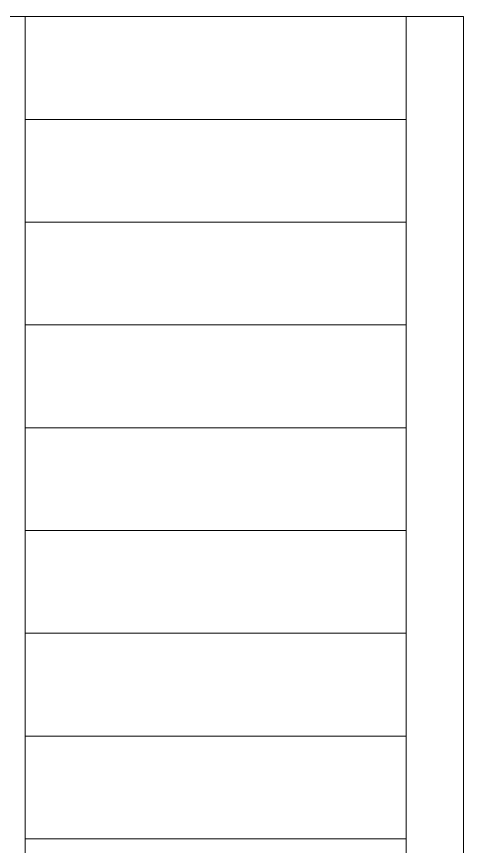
# Model space of a CAD drawing. Header units: metres. Extents: x 1628 to 1845, y 824 to 931.
# Drawn here: x 1844.136 to 1845.309, y 837.677 to 839.857 of the extents above; entities that cross this region are included whole.
import ezdxf

# ---------------------------------------------------------------- set-up
doc = ezdxf.new("R2010")
doc.units = ezdxf.units.M
doc.header["$LTSCALE"] = 0.15
doc.layers.add('Alvenaria', color=170, linetype='Continuous', lineweight=0)
doc.layers.add('Alvenaria ext', color=5, linetype='Continuous', lineweight=5)

msp = doc.modelspace()

# ---------------------------------------------------------------- linework, layer by layer
at = {"layer": 'Alvenaria'}
for p, q in [((1844.1587, 834.9476), (1844.1587, 839.8568)), ((1844.1587, 839.8568), (1845.3087, 839.8568)), ((1845.1587, 839.8568), (1845.1587, 833.9476)), ((1845.3087, 839.8568), (1845.3087, 833.7976)), ((1844.1587, 839.5868), (1845.1587, 839.5868)), ((1844.1587, 839.3168), (1845.1587, 839.3168)), ((1844.1587, 839.0468), (1845.1587, 839.0468)), ((1844.1587, 838.7768), (1845.1587, 838.7768)), ((1844.1587, 838.5068), (1845.1587, 838.5068)), ((1844.1587, 838.2368), (1845.1587, 838.2368)), ((1844.1587, 837.9668), (1845.1587, 837.9668)), ((1844.1587, 837.6968), (1845.1587, 837.6968))]:
    msp.add_line(p, q, dxfattribs=at)
at = {"layer": 'Alvenaria ext'}
msp.add_line((1844.1587, 839.8568), (1844.0087, 839.8568), dxfattribs=at)

doc.saveas('drawing.dxf')
